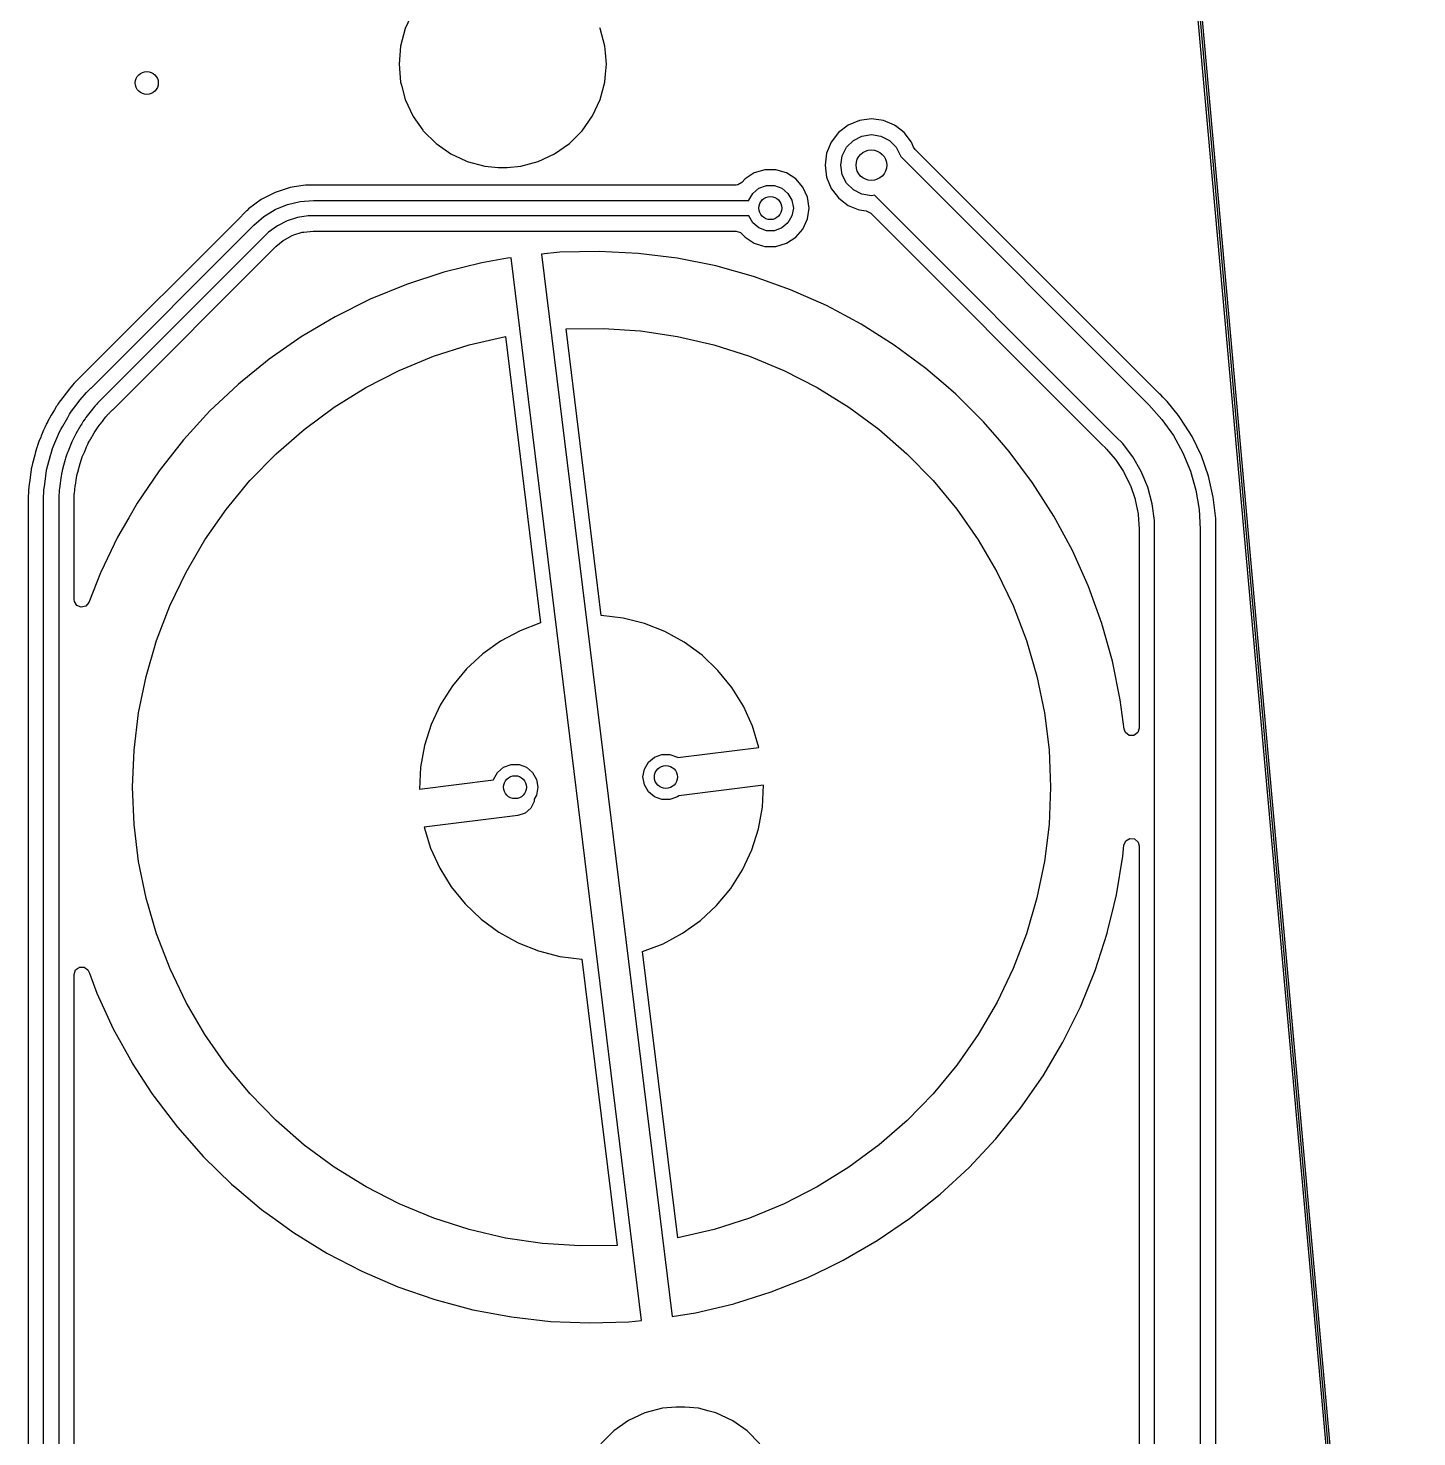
# Model space of a CAD drawing. Extents: x -114 to 114, y -62 to 23.
# Drawn here: x 95.52 to 113.67, y -17.64 to 0.78 of the extents above; entities that cross this region are included whole.
import ezdxf

# ---------------------------------------------------------------- set-up
doc = ezdxf.new("R2010")
doc.units = 0
doc.layers.add('BLACK', color=7, linetype='CONTINUOUS')

msp = doc.modelspace()

# ---------------------------------------------------------------- linework, layer by layer
at = {"layer": 'BLACK', "linetype": 'CONTINUOUS'}
for p, q in [((113.621, -30.4231), (109.569, 14.766)), ((109.618, 14.7705), (113.67, -30.4187)), ((110.351, 6.31044), (113.645, -30.4189)), ((100.548, 0.988486), (100.448, 0.77432)), ((100.448, 0.77432), (100.387, 0.546058)), ((102.995, 0.77432), (102.99, 0.785041)), ((103.057, 0.546065), (102.995, 0.77432)), ((100.387, 0.546058), (100.366, 0.310662)), ((103.057, 0.546061), (103.057, 0.546065)), ((103.057, 0.546058), (103.057, 0.546061)), ((103.064, 0.459247), (103.057, 0.546058)), ((103.077, 0.310657), (103.064, 0.459247)), ((100.366, 0.310662), (100.366, 0.310653)), ((100.366, 0.310653), (100.387, 0.075257)), ((103.066, 0.176842), (103.077, 0.310657)), ((100.387, 0.075257), (100.387, 0.07525)), ((100.387, 0.07525), (100.387, 0.075249)), ((100.387, 0.075249), (100.397, 0.036715)), ((100.397, 0.036715), (100.448, -0.15301)), ((102.995, -0.153006), (103.057, 0.075249)), ((103.057, 0.076246), (103.066, 0.176842)), ((103.057, 0.075249), (103.057, 0.076246)), ((100.448, -0.15301), (100.548, -0.367161)), ((102.896, -0.367173), (102.995, -0.153006)), ((100.548, -0.367161), (100.548, -0.367169)), ((100.548, -0.367169), (100.548, -0.367171)), ((100.548, -0.367171), (100.548, -0.367172)), ((100.548, -0.367172), (100.552, -0.374145)), ((102.76, -0.560744), (102.896, -0.367173)), ((100.552, -0.374145), (100.678, -0.552753)), ((106.237, -0.487405), (106.112, -0.583656)), ((106.384, -0.4269), (106.237, -0.487405)), ((106.237, -0.487405), (106.237, -0.487405)), ((106.54, -0.406261), (106.384, -0.426898)), ((106.384, -0.426898), (106.384, -0.4269)), ((106.697, -0.426898), (106.54, -0.406261)), ((106.54, -0.406261), (106.54, -0.406261)), ((106.697, -0.4269), (106.697, -0.426898)), ((106.843, -0.487405), (106.697, -0.4269)), ((106.843, -0.487406), (106.843, -0.487405)), ((106.843, -0.487407), (106.843, -0.487406)), ((106.875, -0.511717), (106.843, -0.487407)), ((106.969, -0.583656), (106.875, -0.511717)), ((100.678, -0.552753), (100.683, -0.560744)), ((100.683, -0.560744), (100.85, -0.727838)), ((100.85, -0.727838), (100.85, -0.72784)), ((100.85, -0.72784), (100.85, -0.727841)), ((100.85, -0.727841), (100.865, -0.737903)), ((102.399, -0.863378), (102.593, -0.727838)), ((102.593, -0.727838), (102.76, -0.560744)), ((106.016, -0.709104), (105.955, -0.855176)), ((106.112, -0.583666), (106.016, -0.709103)), ((106.016, -0.709103), (106.016, -0.709104)), ((106.112, -0.583656), (106.112, -0.583666)), ((106.217, -0.776829), (106.305, -0.688336)), ((106.305, -0.688336), (106.417, -0.63152)), ((106.417, -0.63152), (106.54, -0.611943)), ((106.54, -0.611943), (106.664, -0.63152)), ((106.664, -0.63152), (106.775, -0.688336)), ((106.775, -0.688336), (106.864, -0.776829)), ((106.969, -0.583657), (106.969, -0.583656)), ((106.969, -0.583661), (106.969, -0.583657)), ((106.969, -0.583665), (106.969, -0.583661)), ((106.969, -0.583666), (106.969, -0.583665)), ((107.065, -0.7091), (106.969, -0.583666)), ((107.065, -0.709101), (107.065, -0.7091)), ((107.065, -0.709102), (107.065, -0.709101)), ((107.083, -0.753133), (107.065, -0.709102)), ((100.865, -0.737903), (101.044, -0.863378)), ((101.044, -0.863378), (101.044, -0.863378)), ((101.044, -0.863378), (101.044, -0.863379)), ((101.044, -0.863379), (101.044, -0.863383)), ((101.044, -0.863383), (101.163, -0.919187)), ((101.163, -0.919187), (101.247, -0.958114)), ((102.185, -0.963246), (102.399, -0.863378)), ((105.955, -0.855184), (105.935, -1.01194)), ((105.955, -0.855176), (105.955, -0.855184)), ((106.14, -1.01194), (106.16, -0.888336)), ((106.16, -0.888336), (106.217, -0.776829)), ((106.864, -0.776829), (106.921, -0.888336)), ((106.921, -0.888336), (106.923, -0.899939)), ((106.923, -0.899939), (110.167, -4.14402)), ((107.092, -0.775515), (107.083, -0.753133)), ((107.114, -0.807634), (107.092, -0.775515)), ((110.26, -3.95362), (107.114, -0.807634)), ((101.247, -0.958114), (101.258, -0.963244)), ((101.258, -0.963244), (101.258, -0.963246)), ((101.258, -0.963246), (101.486, -1.02441)), ((101.486, -1.02441), (101.486, -1.02441)), ((101.486, -1.02441), (101.486, -1.02441)), ((101.486, -1.02441), (101.663, -1.03984)), ((101.663, -1.03984), (101.663, -1.03984)), ((101.663, -1.03984), (101.781, -1.03984)), ((101.781, -1.03984), (101.957, -1.02441)), ((101.957, -1.02441), (102.185, -0.963246)), ((101.957, -1.02441), (101.957, -1.02441)), ((101.957, -1.02441), (101.957, -1.02441)), ((105.148, -1.07212), (105.01, -1.11267)), ((105.292, -1.07212), (105.148, -1.07212)), ((105.148, -1.07212), (105.148, -1.07212)), ((105.43, -1.11267), (105.292, -1.07212)), ((105.292, -1.07212), (105.292, -1.07212)), ((105.935, -1.01194), (105.935, -1.01194)), ((105.935, -1.01194), (105.955, -1.1687)), ((106.16, -1.13555), (106.14, -1.01194)), ((99.1448, -1.27215), (98.9942, -1.296)), ((99.2167, -1.27215), (99.1448, -1.27215)), ((99.1448, -1.27215), (99.1448, -1.27215)), ((99.1448, -1.27215), (99.1448, -1.27215)), ((99.2173, -1.27212), (99.2167, -1.27215)), ((104.773, -1.27212), (99.2173, -1.27212)), ((104.796, -1.26955), (104.773, -1.27212)), ((104.848, -1.23795), (104.796, -1.26955)), ((104.889, -1.19048), (104.848, -1.23795)), ((105.01, -1.11267), (104.889, -1.19048)), ((104.889, -1.19048), (104.889, -1.19048)), ((105.01, -1.11267), (105.01, -1.11267)), ((105.07, -1.31281), (105.168, -1.27718)), ((105.168, -1.27718), (105.272, -1.27718)), ((105.272, -1.27718), (105.37, -1.31281)), ((105.551, -1.19048), (105.43, -1.11267)), ((105.43, -1.11267), (105.43, -1.11267)), ((105.43, -1.11267), (105.43, -1.11267)), ((105.43, -1.11267), (105.43, -1.11267)), ((105.646, -1.29925), (105.551, -1.19048)), ((105.551, -1.19048), (105.551, -1.19048)), ((105.551, -1.19048), (105.551, -1.19048)), ((105.955, -1.1687), (105.955, -1.16871)), ((105.955, -1.16871), (106.016, -1.31478)), ((106.217, -1.24706), (106.16, -1.13555)), ((106.305, -1.33555), (106.217, -1.24706)), ((98.5656, -1.46034), (98.4, -1.58065)), ((98.748, -1.36741), (98.5656, -1.46034)), ((98.9426, -1.30417), (98.748, -1.36741)), ((98.748, -1.36741), (98.748, -1.36741)), ((98.9942, -1.296), (98.9426, -1.30417)), ((99.0751, -1.48619), (99.247, -1.47266)), ((99.247, -1.47266), (99.2472, -1.47262)), ((99.2472, -1.47262), (104.938, -1.47262)), ((104.938, -1.47002), (104.991, -1.37979)), ((104.938, -1.47262), (104.938, -1.47002)), ((104.991, -1.37979), (105.07, -1.31281)), ((105.37, -1.31281), (105.45, -1.37979)), ((105.45, -1.37979), (105.502, -1.47002)), ((105.502, -1.47002), (105.52, -1.57262)), ((105.705, -1.43017), (105.646, -1.29925)), ((105.726, -1.57262), (105.705, -1.43017)), ((106.016, -1.31478), (106.016, -1.31478)), ((106.016, -1.31478), (106.08, -1.39838)), ((106.08, -1.39838), (106.112, -1.44022)), ((106.112, -1.44022), (106.112, -1.44023)), ((106.112, -1.44023), (106.112, -1.44023)), ((106.112, -1.44023), (106.138, -1.46034)), ((106.138, -1.46034), (106.237, -1.53648)), ((106.417, -1.39237), (106.305, -1.33555)), ((106.54, -1.41194), (106.417, -1.39237)), ((106.58, -1.40569), (106.54, -1.41194)), ((109.742, -4.56829), (106.58, -1.40569)), ((98.3347, -1.64594), (98.2913, -1.68929)), ((98.3704, -1.6102), (98.3347, -1.64594)), ((98.3743, -1.60626), (98.3704, -1.61018)), ((98.3704, -1.61018), (98.3704, -1.6102)), ((98.4, -1.58065), (98.3743, -1.60626)), ((98.6006, -1.68271), (98.7478, -1.59253)), ((98.7478, -1.59253), (98.9072, -1.52648)), ((98.9072, -1.52648), (99.0751, -1.48619)), ((105.52, -1.57262), (105.502, -1.67523)), ((105.705, -1.71508), (105.726, -1.57262)), ((106.237, -1.53648), (106.237, -1.53648)), ((106.237, -1.53648), (106.237, -1.53648)), ((106.237, -1.53648), (106.367, -1.58996)), ((106.367, -1.58996), (106.384, -1.59699)), ((106.384, -1.59699), (106.47, -1.60837)), ((106.47, -1.60837), (106.525, -1.63471)), ((106.525, -1.63471), (106.527, -1.63651)), ((106.527, -1.63651), (109.554, -4.66347)), ((98.2913, -1.68931), (96.2318, -3.74876)), ((96.3393, -3.92484), (98.4693, -1.7948)), ((98.2913, -1.68929), (98.2913, -1.68931)), ((98.4693, -1.7948), (98.6006, -1.68271)), ((98.4693, -1.7948), (98.4693, -1.7948)), ((98.4693, -1.7948), (98.4693, -1.7948)), ((98.7755, -1.80288), (98.6608, -1.88615)), ((98.9017, -1.73858), (98.7755, -1.80288)), ((99.0364, -1.6948), (98.9017, -1.73858)), ((99.1763, -1.67265), (99.0364, -1.6948)), ((99.2472, -1.67265), (99.1763, -1.67265)), ((104.938, -1.67262), (99.2472, -1.67262)), ((99.2472, -1.67262), (99.2472, -1.67262)), ((99.2472, -1.67262), (99.2472, -1.67262)), ((99.2472, -1.67262), (99.2472, -1.67265)), ((104.938, -1.67523), (104.938, -1.67262)), ((104.991, -1.76546), (104.938, -1.67523)), ((105.07, -1.83243), (104.991, -1.76546)), ((105.168, -1.86806), (105.07, -1.83243)), ((105.37, -1.83243), (105.272, -1.86806)), ((105.45, -1.76546), (105.37, -1.83243)), ((105.502, -1.67523), (105.45, -1.76546)), ((105.646, -1.846), (105.705, -1.71508)), ((98.6108, -1.93623), (96.4807, -4.06626)), ((98.6608, -1.88615), (98.6108, -1.93622)), ((98.6108, -1.93622), (98.6108, -1.93623)), ((98.7544, -2.07648), (98.851, -1.9972)), ((98.851, -1.9972), (98.8671, -1.98643)), ((98.8671, -1.98643), (98.9709, -1.93098)), ((98.9709, -1.93098), (98.9888, -1.92356)), ((98.9888, -1.92356), (99.1014, -1.88942)), ((99.1014, -1.88942), (99.1204, -1.88563)), ((99.1204, -1.88563), (99.245, -1.87336)), ((99.245, -1.87336), (99.2499, -1.87312)), ((99.2499, -1.87312), (99.2947, -1.87312)), ((99.2947, -1.87312), (99.2947, -1.87312)), ((99.2947, -1.87312), (99.3027, -1.87312)), ((99.3027, -1.87312), (99.3027, -1.87312)), ((99.3027, -1.87312), (104.773, -1.87312)), ((104.773, -1.87312), (104.831, -1.89203)), ((104.831, -1.89203), (104.848, -1.90729)), ((104.848, -1.90729), (104.889, -1.95477)), ((104.889, -1.95477), (105.01, -2.03258)), ((105.272, -1.86806), (105.168, -1.86806)), ((105.43, -2.03258), (105.551, -1.95477)), ((105.551, -1.95477), (105.646, -1.846)), ((96.6226, -4.20794), (98.7413, -2.08923)), ((98.7413, -2.08923), (98.7508, -2.07971)), ((98.7508, -2.07971), (98.7544, -2.07648)), ((102.467, -2.15077), (102.228, -2.17377)), ((102.228, -2.17377), (103.934, -16.0644)), ((102.98, -2.13912), (102.467, -2.15077)), ((102.467, -2.15077), (102.467, -2.15077)), ((102.467, -2.15077), (102.467, -2.15077)), ((103.493, -2.1651), (102.98, -2.13912)), ((102.98, -2.13912), (102.98, -2.13912)), ((102.98, -2.13912), (102.98, -2.13912)), ((104.002, -2.22855), (103.493, -2.1651)), ((105.01, -2.03258), (105.117, -2.06383)), ((105.117, -2.06383), (105.148, -2.07312)), ((105.148, -2.07312), (105.148, -2.07312)), ((105.148, -2.07312), (105.148, -2.07312)), ((105.148, -2.07312), (105.148, -2.07312)), ((105.148, -2.07312), (105.292, -2.07312)), ((105.292, -2.07312), (105.43, -2.03258)), ((105.292, -2.07312), (105.292, -2.07312)), ((101.45, -2.28647), (100.952, -2.4098)), ((101.784, -2.22935), (101.45, -2.28647)), ((101.831, -2.22134), (101.784, -2.22935)), ((103.537, -16.1152), (101.831, -2.22134)), ((104.506, -2.32914), (104.002, -2.22855)), ((104.002, -2.22855), (104.002, -2.22855)), ((104.002, -2.22855), (104.002, -2.22855)), ((104.002, -2.22855), (104.002, -2.22855)), ((104.506, -2.32915), (104.506, -2.32914)), ((105, -2.46633), (104.506, -2.32915)), ((104.506, -2.32915), (104.506, -2.32915)), ((100.464, -2.56929), (99.9886, -2.7641)), ((100.952, -2.4098), (100.464, -2.56929)), ((105.484, -2.63939), (105, -2.46633)), ((105, -2.46633), (105, -2.46633)), ((105.953, -2.84738), (105.484, -2.63939)), ((99.9886, -2.7641), (99.5292, -2.99316)), ((106.084, -2.9171), (105.953, -2.84738)), ((105.953, -2.84738), (105.953, -2.84738)), ((105.953, -2.84738), (105.953, -2.84738)), ((106.406, -3.08918), (106.084, -2.9171)), ((99.5292, -2.99316), (99.0878, -3.25525)), ((99.5292, -2.99316), (99.5292, -2.99316)), ((106.84, -3.3635), (106.406, -3.08918)), ((106.406, -3.08918), (106.406, -3.08918)), ((99.0878, -3.25526), (98.6667, -3.54898)), ((99.0878, -3.25525), (99.0878, -3.25526)), ((101.281, -3.36103), (101.756, -3.25006)), ((101.756, -3.25006), (102.216, -6.99444)), ((102.55, -3.15257), (103.037, -3.14535)), ((103.01, -6.89694), (102.55, -3.15257)), ((103.037, -3.14535), (103.524, -3.17775)), ((103.524, -3.17775), (104.006, -3.24957)), ((104.006, -3.24957), (104.481, -3.36032)), ((100.817, -3.51019), (101.281, -3.36103)), ((104.481, -3.36032), (104.946, -3.50928)), ((107.253, -3.66887), (106.84, -3.3635)), ((98.6667, -3.54898), (98.2683, -3.87274)), ((100.366, -3.69656), (100.817, -3.51019)), ((104.946, -3.50928), (105.396, -3.69545)), ((107.253, -3.66888), (107.253, -3.66887)), ((107.253, -3.66887), (107.253, -3.66887)), ((107.483, -3.86693), (107.253, -3.66888)), ((96.1163, -3.86693), (96.087, -3.89967)), ((96.118, -3.86492), (96.1163, -3.86693)), ((96.1184, -3.86447), (96.118, -3.86492)), ((96.12, -3.86279), (96.1184, -3.86447)), ((96.1203, -3.86254), (96.12, -3.86279)), ((96.1644, -3.817), (96.1203, -3.86254)), ((96.1742, -3.80686), (96.1644, -3.817)), ((96.1644, -3.817), (96.1644, -3.817)), ((96.1644, -3.817), (96.1644, -3.817)), ((96.1768, -3.80405), (96.1742, -3.80686)), ((96.1778, -3.80275), (96.1768, -3.80405)), ((96.1904, -3.79021), (96.1778, -3.80275)), ((96.2249, -3.75463), (96.1904, -3.79021)), ((96.2318, -3.74876), (96.2249, -3.75463)), ((99.9319, -3.91892), (100.366, -3.69656)), ((105.396, -3.69545), (105.831, -3.91762)), ((107.642, -4.00364), (107.483, -3.86693)), ((96.0444, -3.95194), (95.9396, -4.08862)), ((96.0552, -3.93789), (96.0444, -3.95194)), ((96.0553, -3.93779), (96.0552, -3.93789)), ((96.074, -3.9134), (96.0553, -3.93779)), ((96.0747, -3.91277), (96.074, -3.9134)), ((96.0847, -3.90236), (96.0747, -3.91277)), ((96.087, -3.89967), (96.0847, -3.90236)), ((96.1989, -4.08002), (96.2253, -4.04697)), ((96.2253, -4.04697), (96.2529, -4.01496)), ((96.2529, -4.01496), (96.2817, -3.98403)), ((96.2817, -3.98403), (96.2817, -3.98403)), ((96.2817, -3.98403), (96.2817, -3.98403)), ((96.2817, -3.98403), (96.2818, -3.98403)), ((96.2818, -3.98403), (96.3273, -3.93703)), ((96.3273, -3.93703), (96.3313, -3.93295)), ((96.3273, -3.93703), (96.3273, -3.93703)), ((96.3313, -3.93295), (96.3353, -3.92889)), ((96.3353, -3.92889), (96.3393, -3.92484)), ((96.3393, -3.92484), (96.3393, -3.92484)), ((98.1307, -4.00244), (97.8947, -4.22483)), ((98.2683, -3.87274), (98.1307, -4.00244)), ((99.5174, -4.17579), (99.9319, -3.91892)), ((105.831, -3.91762), (106.245, -4.17431)), ((108.005, -4.36601), (107.642, -4.00364)), ((107.642, -4.00364), (107.642, -4.00364)), ((110.26, -3.95363), (110.26, -3.95362)), ((110.308, -4.00225), (110.26, -3.95363)), ((110.322, -4.01546), (110.308, -4.00225)), ((110.308, -4.00225), (110.308, -4.00225)), ((110.352, -4.04615), (110.322, -4.01546)), ((110.408, -4.10155), (110.352, -4.04615)), ((95.8618, -4.20794), (95.8193, -4.28146)), ((95.889, -4.16074), (95.8618, -4.20794)), ((95.8923, -4.15685), (95.889, -4.16073)), ((95.889, -4.16073), (95.889, -4.16074)), ((95.889, -4.16074), (95.889, -4.16074)), ((95.8965, -4.15124), (95.8923, -4.15685)), ((95.9056, -4.13697), (95.8965, -4.15124)), ((95.9382, -4.09045), (95.9056, -4.13694)), ((95.9056, -4.13694), (95.9056, -4.13697)), ((95.9386, -4.08982), (95.9382, -4.09042)), ((95.9382, -4.09042), (95.9382, -4.09045)), ((95.9387, -4.08973), (95.9386, -4.08982)), ((95.9395, -4.08868), (95.9387, -4.08973)), ((95.9396, -4.08862), (95.9395, -4.08868)), ((96.0594, -4.26861), (96.0861, -4.2287)), ((96.0861, -4.2287), (96.1145, -4.19001)), ((96.1145, -4.19), (96.1989, -4.08002)), ((96.1145, -4.19001), (96.1145, -4.19)), ((96.1989, -4.08002), (96.1989, -4.08002)), ((96.3575, -4.20177), (96.2732, -4.31175)), ((96.3576, -4.20177), (96.3575, -4.20177)), ((96.3575, -4.20177), (96.3575, -4.20177)), ((96.3681, -4.18804), (96.3576, -4.20177)), ((96.3576, -4.20177), (96.3576, -4.20177)), ((96.3902, -4.16141), (96.3681, -4.18804)), ((96.4133, -4.13565), (96.3902, -4.16141)), ((96.4253, -4.12324), (96.4133, -4.13565)), ((96.4254, -4.12323), (96.4253, -4.12324)), ((96.4709, -4.07624), (96.4254, -4.12323)), ((96.4725, -4.07456), (96.4709, -4.07623)), ((96.4709, -4.07623), (96.4709, -4.07623)), ((96.4709, -4.07623), (96.4709, -4.07623)), ((96.4709, -4.07623), (96.4709, -4.07624)), ((96.4758, -4.07122), (96.4725, -4.07456)), ((96.4791, -4.06791), (96.4758, -4.07122)), ((96.4807, -4.06626), (96.4791, -4.06791)), ((96.5818, -4.24994), (96.6147, -4.21595)), ((96.6147, -4.21595), (96.6149, -4.21577)), ((96.6149, -4.21577), (96.6174, -4.21318)), ((96.6149, -4.21577), (96.6149, -4.21577)), ((96.6174, -4.21318), (96.62, -4.2106)), ((96.62, -4.2106), (96.6225, -4.20803)), ((96.6225, -4.20803), (96.6226, -4.20794)), ((96.6225, -4.20803), (96.6225, -4.20803)), ((97.8947, -4.22485), (97.5479, -4.60332)), ((97.8947, -4.22483), (97.8947, -4.22483)), ((97.8947, -4.22483), (97.8947, -4.22484)), ((97.8947, -4.22484), (97.8947, -4.22485)), ((99.1251, -4.46548), (99.5174, -4.17579)), ((106.245, -4.17431), (106.638, -4.46382)), ((110.167, -4.14402), (110.167, -4.14403)), ((110.167, -4.14403), (110.167, -4.14403)), ((110.167, -4.14403), (110.167, -4.14403)), ((110.167, -4.14403), (110.339, -4.33635)), ((110.553, -4.28314), (110.408, -4.10155)), ((95.7446, -4.41907), (95.7418, -4.42335)), ((95.7479, -4.41297), (95.7446, -4.41907)), ((95.7551, -4.39759), (95.7479, -4.41297)), ((95.7697, -4.36958), (95.7551, -4.39759)), ((95.7711, -4.36499), (95.7697, -4.36958)), ((95.8193, -4.28146), (95.7711, -4.36499)), ((95.9691, -4.42292), (96.0346, -4.30964)), ((96.0346, -4.30963), (96.0594, -4.26861)), ((96.0346, -4.30964), (96.0346, -4.30963)), ((96.2078, -4.40964), (96.1423, -4.52292)), ((96.2176, -4.39263), (96.2078, -4.40963)), ((96.2078, -4.40963), (96.2078, -4.40963)), ((96.2078, -4.40963), (96.2078, -4.40964)), ((96.2387, -4.3595), (96.2176, -4.39263)), ((96.2612, -4.32733), (96.2387, -4.3595)), ((96.2732, -4.31175), (96.2612, -4.32733)), ((96.2732, -4.31175), (96.2732, -4.31175)), ((96.2732, -4.31175), (96.2732, -4.31175)), ((96.2732, -4.31175), (96.2732, -4.31175)), ((96.4326, -4.43337), (96.4612, -4.39606)), ((96.4612, -4.39605), (96.4674, -4.388)), ((96.4612, -4.39606), (96.4612, -4.39605)), ((96.4674, -4.38798), (96.4815, -4.36965)), ((96.4674, -4.388), (96.4674, -4.38798)), ((96.4815, -4.36961), (96.4877, -4.36158)), ((96.4815, -4.36965), (96.4815, -4.36961)), ((96.4877, -4.36158), (96.5166, -4.32381)), ((96.4877, -4.36158), (96.4877, -4.36158)), ((96.5166, -4.32381), (96.5328, -4.30352)), ((96.5328, -4.30352), (96.534, -4.30208)), ((96.534, -4.30208), (96.5504, -4.28314)), ((96.5504, -4.28314), (96.5516, -4.28173)), ((96.5516, -4.28173), (96.5519, -4.28146)), ((96.5519, -4.28146), (96.5691, -4.263)), ((96.5691, -4.263), (96.5755, -4.25645)), ((96.5755, -4.25641), (96.5818, -4.24994)), ((96.5755, -4.25645), (96.5755, -4.25641)), ((108.005, -4.36602), (108.005, -4.36601)), ((108.214, -4.6065), (108.005, -4.36602)), ((110.339, -4.33635), (110.488, -4.5467)), ((110.583, -4.32113), (110.553, -4.28314)), ((110.686, -4.48472), (110.583, -4.32113)), ((95.6817, -4.56838), (95.6593, -4.62233)), ((95.6894, -4.5498), (95.6817, -4.56837)), ((95.6817, -4.56837), (95.6817, -4.56838)), ((95.702, -4.51923), (95.6894, -4.54976)), ((95.6894, -4.54976), (95.6894, -4.5498)), ((95.7114, -4.49665), (95.702, -4.51923)), ((95.7203, -4.47526), (95.7114, -4.49665)), ((95.7306, -4.45038), (95.7203, -4.47526)), ((95.7311, -4.44904), (95.7306, -4.45038)), ((95.7386, -4.43107), (95.7311, -4.44903)), ((95.7311, -4.44903), (95.7311, -4.44904)), ((95.7418, -4.42335), (95.7386, -4.43107)), ((95.8554, -4.67284), (95.9055, -4.55198)), ((95.9055, -4.55198), (95.9248, -4.50805)), ((95.9055, -4.55198), (95.9055, -4.55198)), ((95.9248, -4.50805), (95.9461, -4.465)), ((95.9461, -4.465), (95.9691, -4.42293)), ((95.9691, -4.42293), (95.9691, -4.42292)), ((95.9691, -4.42293), (95.9691, -4.42293)), ((96.1144, -4.57477), (96.0978, -4.61037)), ((96.1325, -4.53993), (96.1144, -4.57477)), ((96.1423, -4.52293), (96.1325, -4.53993)), ((96.1423, -4.52292), (96.1423, -4.52293)), ((96.3202, -4.61592), (96.3313, -4.59659)), ((96.3313, -4.59659), (96.3358, -4.58885)), ((96.3358, -4.58885), (96.3484, -4.56698)), ((96.3484, -4.56698), (96.353, -4.5591)), ((96.353, -4.55909), (96.3576, -4.5511)), ((96.353, -4.5591), (96.353, -4.55909)), ((96.3576, -4.5511), (96.3812, -4.51026)), ((96.3576, -4.5511), (96.3576, -4.5511)), ((96.3812, -4.51026), (96.3816, -4.5095)), ((96.3816, -4.5095), (96.3967, -4.4847)), ((96.3967, -4.4847), (96.3978, -4.48292)), ((96.3978, -4.48292), (96.4136, -4.45929)), ((96.4136, -4.45929), (96.4148, -4.45758)), ((96.4148, -4.45758), (96.432, -4.43415)), ((96.432, -4.43415), (96.4326, -4.43337)), ((97.5479, -4.60332), (97.2297, -5.00622)), ((97.5479, -4.60332), (97.5479, -4.60332)), ((98.7576, -4.78607), (99.1251, -4.46548)), ((106.638, -4.46382), (107.005, -4.78425)), ((109.821, -4.64708), (109.742, -4.56829)), ((109.742, -4.56829), (109.742, -4.56829)), ((110.488, -4.5467), (110.613, -4.77244)), ((110.732, -4.55893), (110.686, -4.48472)), ((110.854, -4.81197), (110.732, -4.55893)), ((95.6155, -4.75719), (95.6032, -4.80317)), ((95.6301, -4.70294), (95.6155, -4.75719)), ((95.6155, -4.75719), (95.6155, -4.75719)), ((95.6323, -4.69832), (95.6301, -4.70294)), ((95.6348, -4.69183), (95.6323, -4.69832)), ((95.6399, -4.67568), (95.6348, -4.69183)), ((95.6593, -4.62234), (95.6399, -4.67568)), ((95.6399, -4.67568), (95.6399, -4.67568)), ((95.6593, -4.62233), (95.6593, -4.62234)), ((95.8092, -4.80909), (95.8226, -4.76302)), ((95.8226, -4.76302), (95.838, -4.71757)), ((95.838, -4.71757), (95.8554, -4.67284)), ((95.8554, -4.67284), (95.8554, -4.67284)), ((95.8554, -4.67284), (95.8554, -4.67284)), ((95.8554, -4.67284), (95.8554, -4.67284)), ((96.0327, -4.76752), (96.0193, -4.80443)), ((96.0402, -4.74937), (96.0327, -4.76752)), ((96.0903, -4.62852), (96.0402, -4.74937)), ((96.0402, -4.74937), (96.0402, -4.74937)), ((96.0978, -4.61037), (96.0903, -4.62851)), ((96.0903, -4.62851), (96.0903, -4.62851)), ((96.0903, -4.62851), (96.0903, -4.62851)), ((96.0903, -4.62851), (96.0903, -4.62852)), ((96.2256, -4.82576), (96.2522, -4.76151)), ((96.2522, -4.76149), (96.2608, -4.74077)), ((96.2522, -4.76151), (96.2522, -4.76149)), ((96.2608, -4.74077), (96.2753, -4.70577)), ((96.2753, -4.70577), (96.2757, -4.70481)), ((96.2757, -4.70481), (96.2814, -4.69183)), ((96.2814, -4.69183), (96.2874, -4.67824)), ((96.2874, -4.67824), (96.2883, -4.67636)), ((96.2883, -4.67636), (96.3008, -4.65089)), ((96.3008, -4.65089), (96.3018, -4.64898)), ((96.3018, -4.64898), (96.3026, -4.64763)), ((96.3026, -4.64763), (96.3158, -4.6236)), ((96.3158, -4.6236), (96.3162, -4.62272)), ((96.3162, -4.62272), (96.3202, -4.61592)), ((98.4173, -5.13545), (98.7576, -4.78607)), ((107.005, -4.78425), (107.346, -5.13348)), ((108.342, -4.75405), (108.214, -4.6065)), ((108.648, -5.16565), (108.342, -4.75405)), ((109.554, -4.66347), (109.599, -4.7089)), ((109.599, -4.7089), (109.602, -4.71127)), ((109.602, -4.71127), (109.612, -4.72358)), ((109.612, -4.72358), (109.728, -4.8551)), ((109.957, -4.82387), (109.821, -4.64708)), ((110.613, -4.77244), (110.711, -5.01073)), ((95.562, -4.96636), (95.5591, -4.98308)), ((95.5743, -4.91101), (95.562, -4.96636)), ((95.5747, -4.9095), (95.5743, -4.91097)), ((95.5743, -4.91097), (95.5743, -4.91101)), ((95.6032, -4.80317), (95.5747, -4.9095)), ((95.7639, -4.98207), (95.7753, -4.93546)), ((95.7753, -4.93545), (95.8092, -4.80909)), ((95.7753, -4.93546), (95.7753, -4.93545)), ((95.8092, -4.80909), (95.8092, -4.80909)), ((95.8092, -4.80909), (95.8092, -4.80909)), ((96.0024, -4.86085), (95.9685, -4.98721)), ((96.0075, -4.84188), (96.0024, -4.86085)), ((96.0193, -4.80443), (96.0075, -4.84188)), ((96.1657, -5.02613), (96.1959, -4.91331)), ((96.1959, -4.91331), (96.1962, -4.91227)), ((96.1962, -4.91227), (96.1966, -4.91101)), ((96.1966, -4.91101), (96.2043, -4.88448)), ((96.2043, -4.88448), (96.2049, -4.88242)), ((96.2049, -4.88242), (96.2141, -4.85555)), ((96.2141, -4.85555), (96.2148, -4.85356)), ((96.2148, -4.85356), (96.2253, -4.82648)), ((96.2253, -4.82648), (96.2256, -4.82576)), ((109.728, -4.8551), (109.732, -4.86022)), ((109.732, -4.86022), (109.837, -5.01792)), ((110.068, -5.01686), (109.957, -4.82387)), ((110.947, -5.07706), (110.854, -4.81197)), ((95.5423, -5.09759), (95.5267, -5.2155)), ((95.5424, -5.09668), (95.5423, -5.09759)), ((95.5479, -5.05478), (95.5424, -5.09668)), ((95.5516, -5.0264), (95.5479, -5.05478)), ((95.5518, -5.02504), (95.5516, -5.0264)), ((95.5521, -5.02324), (95.5518, -5.02504)), ((95.5558, -4.99471), (95.5521, -5.02324)), ((95.5574, -4.98985), (95.5558, -4.99471)), ((95.5591, -4.98308), (95.5574, -4.98985)), ((95.7292, -5.21406), (95.7473, -5.07658)), ((95.7473, -5.07657), (95.7546, -5.02914)), ((95.7473, -5.07658), (95.7473, -5.07657)), ((95.7546, -5.02914), (95.7639, -4.98207)), ((95.9456, -5.10268), (95.9275, -5.24017)), ((95.9481, -5.08321), (95.9456, -5.10268)), ((95.9456, -5.10268), (95.9456, -5.10268)), ((95.9549, -5.04453), (95.9481, -5.08321)), ((95.9634, -5.00618), (95.9549, -5.04453)), ((95.9685, -4.98722), (95.9634, -5.00618)), ((95.9685, -4.98721), (95.9685, -4.98722)), ((96.1401, -5.16114), (96.141, -5.15431)), ((96.141, -5.15431), (96.1432, -5.13783)), ((96.1432, -5.13783), (96.1443, -5.12932)), ((96.1443, -5.12932), (96.1444, -5.12831)), ((96.1444, -5.12831), (96.1488, -5.09973)), ((96.1488, -5.09973), (96.1492, -5.09763)), ((96.1492, -5.09763), (96.1547, -5.06979)), ((96.1547, -5.06979), (96.1552, -5.06773)), ((96.1552, -5.06773), (96.1621, -5.03953)), ((96.1621, -5.03953), (96.1623, -5.0387)), ((96.1623, -5.0387), (96.1656, -5.0264)), ((96.1656, -5.0264), (96.1657, -5.02613)), ((97.2297, -5.00622), (96.9419, -5.43131)), ((97.2297, -5.00622), (97.2297, -5.00622)), ((98.1066, -5.51131), (98.4173, -5.13545)), ((107.346, -5.13348), (107.657, -5.5092)), ((109.837, -5.01792), (109.84, -5.02352)), ((109.84, -5.02352), (109.924, -5.19362)), ((110.154, -5.22275), (110.068, -5.01686)), ((110.711, -5.01073), (110.783, -5.25858)), ((111.009, -5.35087), (110.947, -5.07706)), ((95.5203, -5.28112), (95.5192, -5.35152)), ((95.5205, -5.28017), (95.5203, -5.28112)), ((95.5223, -5.26582), (95.5205, -5.28017)), ((95.5225, -5.26242), (95.5223, -5.26582)), ((95.5265, -5.21894), (95.5225, -5.2624)), ((95.5225, -5.2624), (95.5225, -5.26242)), ((95.5267, -5.21628), (95.5265, -5.21894)), ((95.5267, -5.2155), (95.5267, -5.21628)), ((95.7189, -5.40588), (95.7199, -5.34043)), ((95.7199, -5.34042), (95.7214, -5.2982)), ((95.7199, -5.34043), (95.7199, -5.34042)), ((95.7214, -5.2982), (95.7245, -5.25605)), ((95.7245, -5.25605), (95.7292, -5.21408)), ((95.7292, -5.21408), (95.7292, -5.21406)), ((95.9201, -5.32627), (95.9199, -5.34356)), ((95.922, -5.29174), (95.9201, -5.32627)), ((95.9252, -5.25731), (95.922, -5.29174)), ((95.9275, -5.24017), (95.9252, -5.25731)), ((95.9275, -5.24017), (95.9275, -5.24017)), ((95.9275, -5.24017), (95.9275, -5.24017)), ((95.9275, -5.24017), (95.9275, -5.24017)), ((96.1203, -5.3467), (96.1212, -5.32074)), ((96.1212, -5.32074), (96.1213, -5.31895)), ((96.1213, -5.31895), (96.1232, -5.29392)), ((96.1232, -5.29392), (96.1233, -5.29214)), ((96.1233, -5.29214), (96.1262, -5.26634)), ((96.1262, -5.26627), (96.1263, -5.26582)), ((96.1262, -5.26634), (96.1262, -5.26627)), ((96.1262, -5.26634), (96.1262, -5.26634)), ((96.1263, -5.26582), (96.1264, -5.26513)), ((96.1264, -5.26513), (96.1281, -5.25205)), ((96.1281, -5.25204), (96.1339, -5.20802)), ((96.1281, -5.25205), (96.1281, -5.25204)), ((96.1281, -5.25204), (96.1281, -5.25204)), ((96.1339, -5.20799), (96.139, -5.16969)), ((96.1339, -5.20802), (96.1339, -5.20799)), ((96.139, -5.16969), (96.1401, -5.16114)), ((108.924, -5.59863), (108.648, -5.16565)), ((109.924, -5.19362), (109.927, -5.19961)), ((109.927, -5.19961), (109.988, -5.37919)), ((110.211, -5.438), (110.154, -5.22275)), ((110.783, -5.25858), (110.826, -5.51286)), ((95.5182, -5.41287), (95.518, -5.43059)), ((95.518, -5.43059), (95.5181, -5.43227)), ((95.5181, -5.43227), (95.5182, -5.43606)), ((95.5191, -5.35435), (95.5182, -5.3634)), ((95.5182, -5.3634), (95.5182, -5.41287)), ((95.5182, -5.43606), (95.5182, -5.47854)), ((95.5182, -5.47854), (95.5182, -5.47865)), ((95.5182, -5.47865), (95.5182, -29.2023)), ((95.5192, -5.35161), (95.5191, -5.35435)), ((95.5192, -5.35152), (95.5192, -5.35161)), ((95.7187, -5.42307), (95.7188, -5.41734)), ((95.7187, -5.42308), (95.7187, -5.42307)), ((95.7187, -5.42307), (95.7187, -5.42307)), ((95.7187, -29.2505), (95.7187, -5.42308)), ((95.7188, -5.41162), (95.7189, -5.40589)), ((95.7188, -5.41734), (95.7188, -5.41162)), ((95.7189, -5.40589), (95.7189, -5.40588)), ((95.7189, -5.40589), (95.7189, -5.40589)), ((95.7189, -5.40589), (95.7189, -5.40589)), ((95.9188, -5.41605), (95.9187, -5.42075)), ((95.9187, -5.42075), (95.9187, -5.42308)), ((95.9187, -5.42308), (95.9187, -29.2505)), ((95.9199, -5.34356), (95.9188, -5.409)), ((95.9188, -5.409), (95.9188, -5.41135)), ((95.9188, -5.41135), (95.9188, -5.41605)), ((96.1192, -5.41939), (96.1193, -5.41578)), ((96.1192, -5.42318), (96.1192, -5.41939)), ((96.1192, -6.69112), (96.1192, -5.42318)), ((96.1193, -5.41225), (96.1203, -5.35161)), ((96.1193, -5.41578), (96.1193, -5.41225)), ((96.1203, -5.35161), (96.1203, -5.3467)), ((96.1203, -5.3467), (96.1203, -5.3467)), ((96.9419, -5.43131), (96.8327, -5.62122)), ((97.8274, -5.91116), (98.1066, -5.51131)), ((107.657, -5.5092), (107.936, -5.90893)), ((109.988, -5.37919), (109.989, -5.38545)), ((109.989, -5.38545), (110.026, -5.57146)), ((110.24, -5.65894), (110.211, -5.438)), ((110.826, -5.51286), (110.84, -5.77021)), ((111.041, -5.62995), (111.009, -5.35087)), ((96.8327, -5.62122), (96.686, -5.87635)), ((109.168, -6.05064), (108.924, -5.59863)), ((110.026, -5.57146), (110.027, -5.57788)), ((110.027, -5.57788), (110.04, -5.76907)), ((110.24, -5.77037), (110.24, -5.65894)), ((111.041, -5.72994), (111.041, -5.62995)), ((96.686, -5.87635), (96.4667, -6.33201)), ((110.04, -5.76907), (110.04, -5.7723)), ((110.04, -5.7723), (110.04, -5.84423)), ((110.04, -5.84423), (110.04, -5.84424)), ((110.04, -5.84424), (110.04, -8.37225)), ((110.24, -14.1619), (110.24, -5.77037)), ((110.24, -5.77037), (110.24, -5.77037)), ((110.24, -5.77037), (110.24, -5.77037)), ((110.84, -5.77021), (110.84, -5.77037)), ((110.84, -5.77037), (110.84, -14.1619)), ((111.041, -5.73248), (111.041, -5.72994)), ((111.041, -5.73305), (111.041, -5.73248)), ((111.041, -5.73456), (111.041, -5.73305)), ((111.041, -5.73457), (111.041, -5.73456)), ((111.041, -9.93684), (111.041, -5.73457)), ((97.5816, -6.33236), (97.8274, -5.91116)), ((107.936, -5.90893), (108.182, -6.33002)), ((109.377, -6.51926), (109.168, -6.05064)), ((96.4634, -6.33895), (96.3103, -6.7274)), ((96.4667, -6.33201), (96.4634, -6.33895)), ((97.3708, -6.77213), (97.5816, -6.33236)), ((108.182, -6.33002), (108.393, -6.7697)), ((109.552, -7.00198), (109.377, -6.51926)), ((96.1224, -6.7159), (96.1192, -6.69112)), ((96.1553, -6.76751), (96.1224, -6.7159)), ((96.2122, -6.78993), (96.1553, -6.76751)), ((96.2714, -6.77461), (96.2122, -6.78993)), ((96.3103, -6.7274), (96.2714, -6.77461)), ((97.1965, -7.22757), (97.3708, -6.77213)), ((108.393, -6.7697), (108.567, -7.22506)), ((102.216, -6.99444), (101.947, -7.09721)), ((103.295, -6.93159), (103.01, -6.89694)), ((103.575, -7.00246), (103.295, -6.93159)), ((101.947, -7.09721), (101.693, -7.2335)), ((103.842, -7.1084), (103.575, -7.00246)), ((104.094, -7.24767), (103.842, -7.1084)), ((109.691, -7.4962), (109.552, -7.00198)), ((97.0597, -7.69567), (97.1965, -7.22757)), ((101.693, -7.2335), (101.459, -7.40107)), ((104.327, -7.41799), (104.094, -7.24767)), ((108.567, -7.22506), (108.704, -7.6931)), ((101.459, -7.40107), (101.248, -7.59718)), ((104.535, -7.61658), (104.327, -7.41799)), ((109.793, -7.99926), (109.691, -7.4962)), ((96.9613, -8.17333), (97.0597, -7.69567)), ((101.248, -7.59718), (101.064, -7.81862)), ((104.717, -7.84017), (104.535, -7.61658)), ((108.704, -7.6931), (108.803, -8.17071)), ((101.064, -7.81862), (100.909, -8.06176)), ((104.868, -8.08511), (104.717, -7.84017)), ((100.909, -8.06176), (100.787, -8.32261)), ((104.987, -8.34739), (104.868, -8.08511)), ((109.843, -8.38482), (109.793, -7.99926)), ((96.9021, -8.65739), (96.9613, -8.17333)), ((108.803, -8.17071), (108.862, -8.65475)), ((100.787, -8.32261), (100.7, -8.59691)), ((105.071, -8.6227), (104.987, -8.34739)), ((109.861, -8.43044), (109.843, -8.38482)), ((109.91, -8.4664), (109.861, -8.43044)), ((109.971, -8.4664), (109.91, -8.4664)), ((110.021, -8.43044), (109.971, -8.4664)), ((110.04, -8.37225), (110.021, -8.43044)), ((100.7, -8.59691), (100.648, -8.88016)), ((104.008, -8.75325), (105.071, -8.6227)), ((108.862, -8.65475), (108.882, -9.14202)), ((96.8824, -9.14467), (96.9021, -8.65739)), ((103.573, -8.90734), (103.625, -8.81711)), ((103.625, -8.81711), (103.704, -8.75014)), ((103.704, -8.75014), (103.802, -8.71451)), ((103.802, -8.71451), (103.907, -8.71451)), ((103.907, -8.71451), (104.004, -8.75014)), ((104.004, -8.75014), (104.008, -8.75325)), ((100.648, -8.88016), (100.633, -9.16772)), ((101.6, -9.04074), (101.653, -8.95051)), ((101.653, -8.95051), (101.732, -8.88354)), ((101.732, -8.88354), (101.83, -8.8479)), ((101.83, -8.8479), (101.934, -8.8479)), ((101.934, -8.8479), (102.032, -8.88354)), ((102.032, -8.88354), (102.112, -8.95051)), ((102.112, -8.95051), (102.164, -9.04074)), ((103.554, -9.00995), (103.573, -8.90734)), ((103.573, -9.11256), (103.554, -9.00995)), ((96.9023, -9.63194), (96.8824, -9.14467)), ((100.633, -9.16772), (101.599, -9.04905)), ((101.599, -9.04905), (101.6, -9.04074)), ((102.164, -9.04074), (102.182, -9.14335)), ((102.182, -9.14335), (102.164, -9.24595)), ((103.625, -9.20279), (103.573, -9.11256)), ((103.704, -9.26976), (103.625, -9.20279)), ((105.132, -9.11897), (104.022, -9.25535)), ((105.117, -9.40653), (105.132, -9.11897)), ((108.882, -9.14202), (108.863, -9.6293)), ((102.131, -9.33202), (102.087, -9.41913)), ((102.133, -9.29992), (102.131, -9.33202)), ((102.164, -9.24595), (102.133, -9.29992)), ((103.802, -9.30539), (103.704, -9.26976)), ((103.907, -9.30539), (103.802, -9.30539)), ((104.004, -9.26976), (103.907, -9.30539)), ((104.022, -9.25535), (104.004, -9.26976)), ((101.92, -9.51335), (100.693, -9.66399)), ((102.013, -9.4828), (101.92, -9.51335)), ((102.087, -9.41913), (102.013, -9.4828)), ((105.065, -9.68978), (105.117, -9.40653)), ((96.9618, -10.116), (96.9023, -9.63194)), ((100.693, -9.66399), (100.778, -9.9393)), ((104.977, -9.96408), (105.065, -9.68978)), ((108.863, -9.6293), (108.803, -10.1134)), ((100.778, -9.9393), (100.897, -10.2016)), ((109.829, -10.0455), (109.842, -9.90222)), ((109.842, -9.90222), (109.866, -9.84603)), ((109.866, -9.84603), (109.919, -9.81479)), ((109.919, -9.81479), (109.98, -9.82045)), ((109.98, -9.82045), (110.026, -9.86083)), ((110.026, -9.86083), (110.04, -9.91137)), ((110.04, -9.91137), (110.04, -22.1735)), ((111.041, -14.0851), (111.041, -9.93684)), ((97.0603, -10.5936), (96.9618, -10.116)), ((104.855, -10.2249), (104.977, -9.96408)), ((108.803, -10.1134), (108.705, -10.591)), ((109.744, -10.5519), (109.829, -10.0455)), ((100.897, -10.2016), (101.048, -10.4465)), ((104.701, -10.4681), (104.855, -10.2249)), ((101.048, -10.4465), (101.23, -10.6701)), ((104.517, -10.6895), (104.701, -10.4681)), ((97.1973, -11.0616), (97.0603, -10.5936)), ((101.23, -10.6701), (101.438, -10.8687)), ((108.705, -10.591), (108.568, -11.0591)), ((109.679, -10.8211), (109.744, -10.5519)), ((104.306, -10.8856), (104.517, -10.6895)), ((109.633, -11.008), (109.679, -10.8211)), ((101.438, -10.8687), (101.67, -11.039)), ((101.67, -11.039), (101.922, -11.1783)), ((104.072, -11.0532), (104.306, -10.8856)), ((109.623, -11.0506), (109.633, -11.008)), ((97.3719, -11.517), (97.1973, -11.0616)), ((101.922, -11.1783), (102.19, -11.2842)), ((103.549, -11.2923), (103.818, -11.1895)), ((103.818, -11.1895), (104.072, -11.0532)), ((108.568, -11.0591), (108.394, -11.5146)), ((109.465, -11.5392), (109.623, -11.0506)), ((102.19, -11.2842), (102.469, -11.3551)), ((102.469, -11.3551), (102.755, -11.3897)), ((102.755, -11.3897), (103.215, -15.1341)), ((104.009, -15.0366), (103.549, -11.2923)), ((96.1192, -11.5906), (96.1381, -11.5325)), ((96.1192, -18.5973), (96.1192, -11.5906)), ((96.1381, -11.5325), (96.1876, -11.4965)), ((96.1876, -11.4965), (96.2488, -11.4965)), ((96.2488, -11.4965), (96.2983, -11.5325)), ((96.2983, -11.5325), (96.311, -11.556)), ((96.311, -11.556), (96.3187, -11.5768)), ((96.3187, -11.5768), (96.4153, -11.835)), ((97.5828, -11.9567), (97.3719, -11.517)), ((108.394, -11.5146), (108.183, -11.9543)), ((109.272, -12.0148), (109.465, -11.5392)), ((96.4153, -11.835), (96.4154, -11.8353)), ((96.4154, -11.8353), (96.4154, -11.8353)), ((96.4154, -11.8353), (96.6299, -12.3017)), ((97.8288, -12.3778), (97.5828, -11.9567)), ((108.183, -11.9543), (107.937, -12.3755)), ((109.044, -12.475), (109.272, -12.0148)), ((96.6299, -12.3017), (96.6299, -12.3017)), ((96.6299, -12.3017), (96.7284, -12.4801)), ((96.7284, -12.4801), (96.8754, -12.7464)), ((98.1082, -12.7775), (97.8288, -12.3778)), ((107.937, -12.3755), (107.658, -12.7754)), ((108.784, -12.9174), (109.044, -12.475)), ((96.8754, -12.7464), (96.878, -12.7511)), ((96.878, -12.7511), (96.878, -12.7511)), ((96.878, -12.7511), (97.1362, -13.1472)), ((98.4191, -13.1532), (98.1082, -12.7775)), ((107.658, -12.7754), (107.347, -13.1512)), ((108.491, -13.3394), (108.784, -12.9174)), ((97.1362, -13.1472), (97.1584, -13.1812)), ((97.1584, -13.1812), (97.4695, -13.5896)), ((98.7595, -13.5024), (98.4191, -13.1532)), ((107.347, -13.1512), (107.007, -13.5006)), ((108.169, -13.739), (108.491, -13.3394)), ((97.4695, -13.5896), (97.8096, -13.9741)), ((99.1271, -13.8229), (98.7595, -13.5024)), ((107.007, -13.5006), (106.64, -13.8212)), ((107.818, -14.1138), (108.169, -13.739)), ((97.8096, -13.9741), (98.1771, -14.3326)), ((99.5196, -14.1124), (99.1271, -13.8229)), ((106.64, -13.8212), (106.247, -14.1109)), ((99.9342, -14.3691), (99.5196, -14.1124)), ((106.247, -14.1109), (105.833, -14.3678)), ((107.441, -14.462), (107.818, -14.1138)), ((110.24, -22.2379), (110.24, -14.1619)), ((110.24, -14.1619), (110.24, -14.1619)), ((110.84, -14.1619), (110.84, -22.1137)), ((111.041, -21.9896), (111.041, -14.0851)), ((111.041, -14.0851), (111.041, -14.0851)), ((98.1771, -14.3326), (98.2451, -14.3899)), ((98.2451, -14.3899), (98.5697, -14.6633)), ((100.368, -14.5912), (99.9342, -14.3691)), ((105.833, -14.3678), (105.399, -14.5901)), ((107.039, -14.7816), (107.441, -14.462)), ((98.5697, -14.6633), (98.5698, -14.6633)), ((98.5698, -14.6633), (98.7479, -14.7923)), ((100.819, -14.7774), (100.368, -14.5912)), ((105.399, -14.5901), (104.948, -14.7765)), ((98.7479, -14.7923), (98.954, -14.9414)), ((101.283, -14.9264), (100.819, -14.7774)), ((104.948, -14.7765), (104.484, -14.9257)), ((106.615, -15.0708), (107.039, -14.7816)), ((98.954, -14.9414), (98.9856, -14.9643)), ((98.9856, -14.9643), (99.4224, -15.2341)), ((101.758, -15.0371), (101.283, -14.9264)), ((102.241, -15.1089), (101.758, -15.0371)), ((104.484, -14.9257), (104.009, -15.0366)), ((106.171, -15.3283), (106.615, -15.0708)), ((99.4224, -15.2341), (99.4224, -15.2341)), ((99.4224, -15.2341), (99.4224, -15.2341)), ((99.4224, -15.2341), (99.8777, -15.4711)), ((102.727, -15.1413), (102.241, -15.1089)), ((103.215, -15.1341), (102.727, -15.1413)), ((105.709, -15.5526), (105.98, -15.4211)), ((105.98, -15.4211), (106.171, -15.3283)), ((106.171, -15.3283), (106.171, -15.3283)), ((106.171, -15.3283), (106.171, -15.3283)), ((99.8777, -15.4711), (100.349, -15.6742)), ((105.232, -15.7424), (105.709, -15.5526)), ((100.349, -15.6742), (100.834, -15.8422)), ((104.795, -15.8803), (105.232, -15.7424)), ((100.834, -15.8422), (100.834, -15.8422)), ((100.834, -15.8422), (100.834, -15.8422)), ((100.834, -15.8422), (101.33, -15.9742)), ((101.33, -15.9742), (101.33, -15.9742)), ((101.33, -15.9742), (101.33, -15.9742)), ((101.33, -15.9742), (101.835, -16.0695)), ((103.934, -16.0644), (104.243, -16.0148)), ((104.243, -16.0148), (104.743, -15.8967)), ((104.743, -15.8967), (104.764, -15.89)), ((104.764, -15.89), (104.795, -15.8803)), ((101.835, -16.0695), (102.345, -16.1276)), ((102.345, -16.1276), (102.858, -16.1482)), ((102.858, -16.1482), (103.371, -16.1312)), ((103.371, -16.1312), (103.537, -16.1152)), ((103.808, -17.2623), (103.58, -17.3234)), ((103.984, -17.2468), (103.808, -17.2623)), ((104.102, -17.2468), (103.984, -17.2468)), ((103.984, -17.2468), (103.984, -17.2468)), ((104.279, -17.2623), (104.102, -17.2468)), ((104.102, -17.2468), (104.102, -17.2468)), ((104.419, -17.3), (104.279, -17.2623)), ((104.279, -17.2623), (104.279, -17.2623)), ((104.279, -17.2623), (104.279, -17.2623)), ((104.507, -17.3234), (104.419, -17.3)), ((103.365, -17.4233), (103.172, -17.5588)), ((103.58, -17.3234), (103.365, -17.4233)), ((103.365, -17.4233), (103.365, -17.4233)), ((104.721, -17.4233), (104.507, -17.3234)), ((104.507, -17.3234), (104.507, -17.3234)), ((104.727, -17.4273), (104.721, -17.4233)), ((104.721, -17.4233), (104.721, -17.4233)), ((104.721, -17.4233), (104.721, -17.4233)), ((104.721, -17.4233), (104.721, -17.4233)), ((104.915, -17.5588), (104.727, -17.4273)), ((103.172, -17.5588), (103.005, -17.7259)), ((104.915, -17.5589), (104.915, -17.5588)), ((104.915, -17.5588), (104.915, -17.5588)), ((105.082, -17.7259), (104.915, -17.5589))]:
    msp.add_line(p, q, dxfattribs=at)
at = {"layer": 'BLACK'}
for centre, radius in [((97.0687, 0.063164), 0.15), ((106.54, -1.01194), 0.2), ((105.22, -1.57262), 0.15), ((101.882, -9.14335), 0.15), ((103.854, -9.00995), 0.15)]:
    msp.add_circle(centre, radius, dxfattribs=at)

doc.saveas('drawing.dxf')
